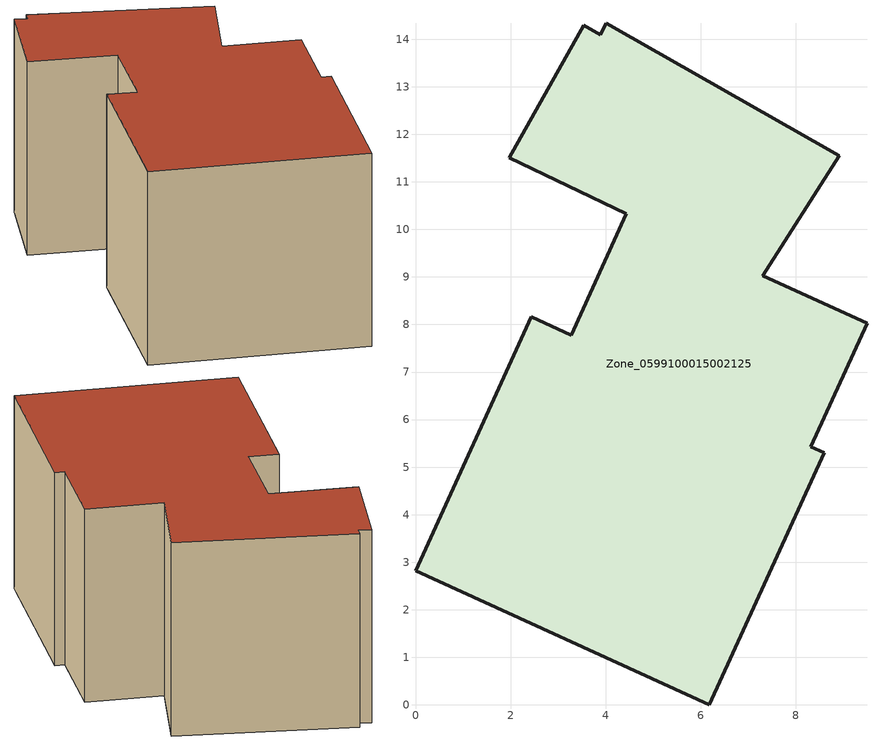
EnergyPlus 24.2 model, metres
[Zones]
Zone_0599100015002125
 floor ground (C_G): 8.6,5.3 6.18,0 0,2.81 2.44,8.16 3.28,7.77 4.44,10.33 1.97,11.51 3.54,14.29 3.89,14.1 4.02,14.34 8.92,11.55 7.31,9.02 9.5,8.02 8.32,5.43 z0.86
 wall outside (C_F): 7.31,9.02 8.92,11.55 4.02,14.34 3.89,14.1 3.54,14.29 1.97,11.51 4.44,10.33 3.28,7.77 2.44,8.16 0,2.81 6.18,0 8.6,5.3 8.32,5.43 9.5,8.02 7.31,9.02 z0.86:7.11
 roof outside (C_R): 8.32,5.43 9.5,8.02 7.31,9.02 8.92,11.55 4.02,14.34 3.89,14.1 3.54,14.29 1.97,11.51 4.44,10.33 3.28,7.77 2.44,8.16 0,2.81 6.18,0 8.6,5.3 z7.11
[BUILDING]
Pand.0599100015002125: North Axis=0; Terrain=City; Loads Convergence Tolerance Value=0.04; Temperature Convergence Tolerance Value=0.4; Solar Distribution=FullExterior; Maximum Number of Warmup Days=25; Minimum Number of Warmup Days=1
[Site:Location]
Rotterdam.The.Hague.AP_ZH_NLD Design_Conditions: Latitude=51.96; Longitude=4.45; Time Zone=1; Elevation=-4.5
[SITE:GROUNDTEMPERATURE:BUILDINGSURFACE]
18, 18, 18, 18, 18, 18, 18, 18, 18, 18, 18, 18
[MATERIAL] Thermal Absorptance=0.9; Solar Absorptance=0.7; Visible Absorptance=0.7
Name | Roughness | Thickness | Conductivity | Density | Specific Heat
G.TC.1946-1964 | MediumSmooth | 0.15 | 1 | 540 | 1210
F.TC.1946-1964 | Rough | 0.3 | 0.857143 | 1920 | 840
R.TC.1946-1964 | MediumRough | 0.2 | 0.235294 | 1500 | 1000
[CONSTRUCTION]
C_G: G.TC.1946-1964
C_F: F.TC.1946-1964
C_R: R.TC.1946-1964
[ZONE]
Zone_0599100015002125: Type=1; Multiplier=1; Ceiling Height=Autocalculate; Volume=Autocalculate; Floor Area=autocalculate; Part of Total Floor Area=Yes
[ZONEINFILTRATION:DESIGNFLOWRATE]
Infil_Zone_0599100015002125: Zone or ZoneList or Space or SpaceList=Zone_0599100015002125; Schedule=AlwaysOn; Design Flow Rate Calculation Method=Flow/Area; Flow Rate per Floor Area=0.003; Constant Term Coefficient=1; Temperature Term Coefficient=0; Velocity Term Coefficient=0; Velocity Squared Term Coefficient=0
[HVACTEMPLATE:ZONE:IDEALLOADSAIRSYSTEM]
Zone_0599100015002125: Maximum Heating Supply Air Temperature=50; Minimum Cooling Supply Air Temperature=13; Maximum Heating Supply Air Humidity Ratio=0.0156; Minimum Cooling Supply Air Humidity Ratio=0.0077; Heating Limit=NoLimit; Cooling Limit=NoLimit; Dehumidification Control Type=ConstantSensibleHeatRatio; Cooling Sensible Heat Ratio=0.7; Dehumidification Setpoint=60; Humidification Control Type=None; Humidification Setpoint=30; Outdoor Air Method=None; Outdoor Air Flow Rate per Person=0.00944; Outdoor Air Flow Rate per Zone Floor Area=0; Outdoor Air Flow Rate per Zone=0; Demand Controlled Ventilation Type=None; Outdoor Air Economizer Type=NoEconomizer; Heat Recovery Type=None; Sensible Heat Recovery Effectiveness=0.7; Latent Heat Recovery Effectiveness=0.65
[ZONECONTROL:THERMOSTAT]
ThermostatControl_Zone_0599100015002125: Zone or ZoneList=Zone_0599100015002125; Control Type Schedule=DualSetpointControlType; Control 1=Thermostat_Zone_0599100015002125; Temperature Difference Between Cutout And Setpoint=0
[THERMOSTATSETPOINT:DUALSETPOINT]
Thermostat_Zone_0599100015002125: Heating Setpoint Temperature Schedule=HeatingSetpoint_Zone_0599100015002125; Cooling Setpoint Temperature Schedule=CoolingSetpoint_Zone_0599100015002125
[SCHEDULE:COMPACT]
HeatingSetpoint_Zone_0599100015002125: Through: 12/31, For: AllDays, Until: 24:00, 21
CoolingSetpoint_Zone_0599100015002125: Through: 12/31, For: AllDays, Until: 24:00, 24
DualSetpointControlType: Through: 12/31, For: AllDays, Until: 24:00, 4
AlwaysOn: Through: 12/31, For: AllDays, Until: 24:00, 1
